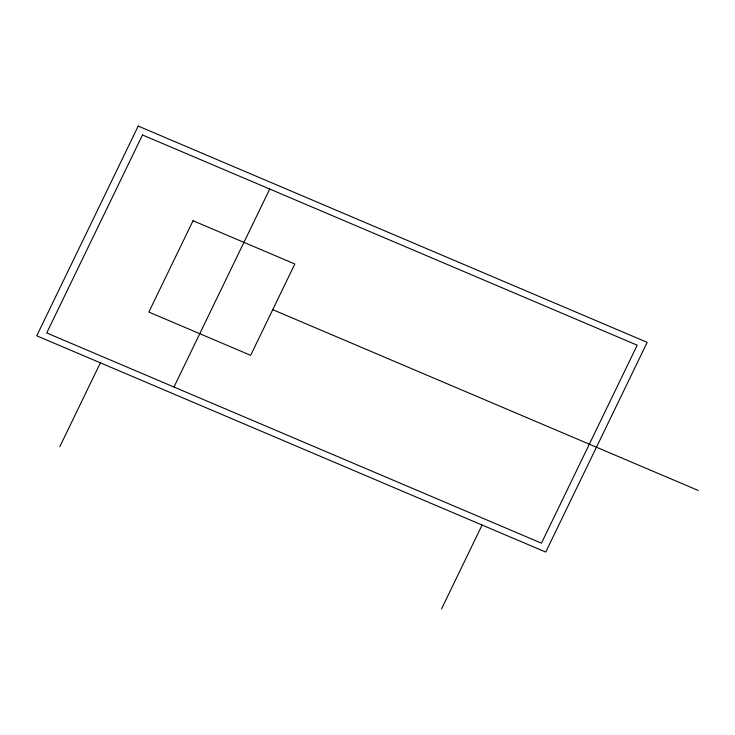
<?xml version="1.0" encoding="UTF-8"?>
<svg xmlns="http://www.w3.org/2000/svg" width="735" height="735" viewBox="0 0 735 735"><rect width="100%" height="100%" fill="white"/><g stroke="black" fill="none" stroke-linecap="round" stroke-linejoin="round"><path stroke-width="1.1" d="M59.792 446.715L100.373 362.824M173.965 387.014L269.736 189.042M441.524 608.929L482.105 525.047M272.749 309.656L698.25 490.475M138.208 126.071L36.75 335.794L545.728 552.077L647.186 342.354L138.208 126.071M142.489 134.974L46.718 332.946L541.447 543.174L637.217 345.202L142.489 134.974M193.039 220.739L148.856 312.063L250.653 355.327L294.836 263.994L193.039 220.739"/></g></svg>
